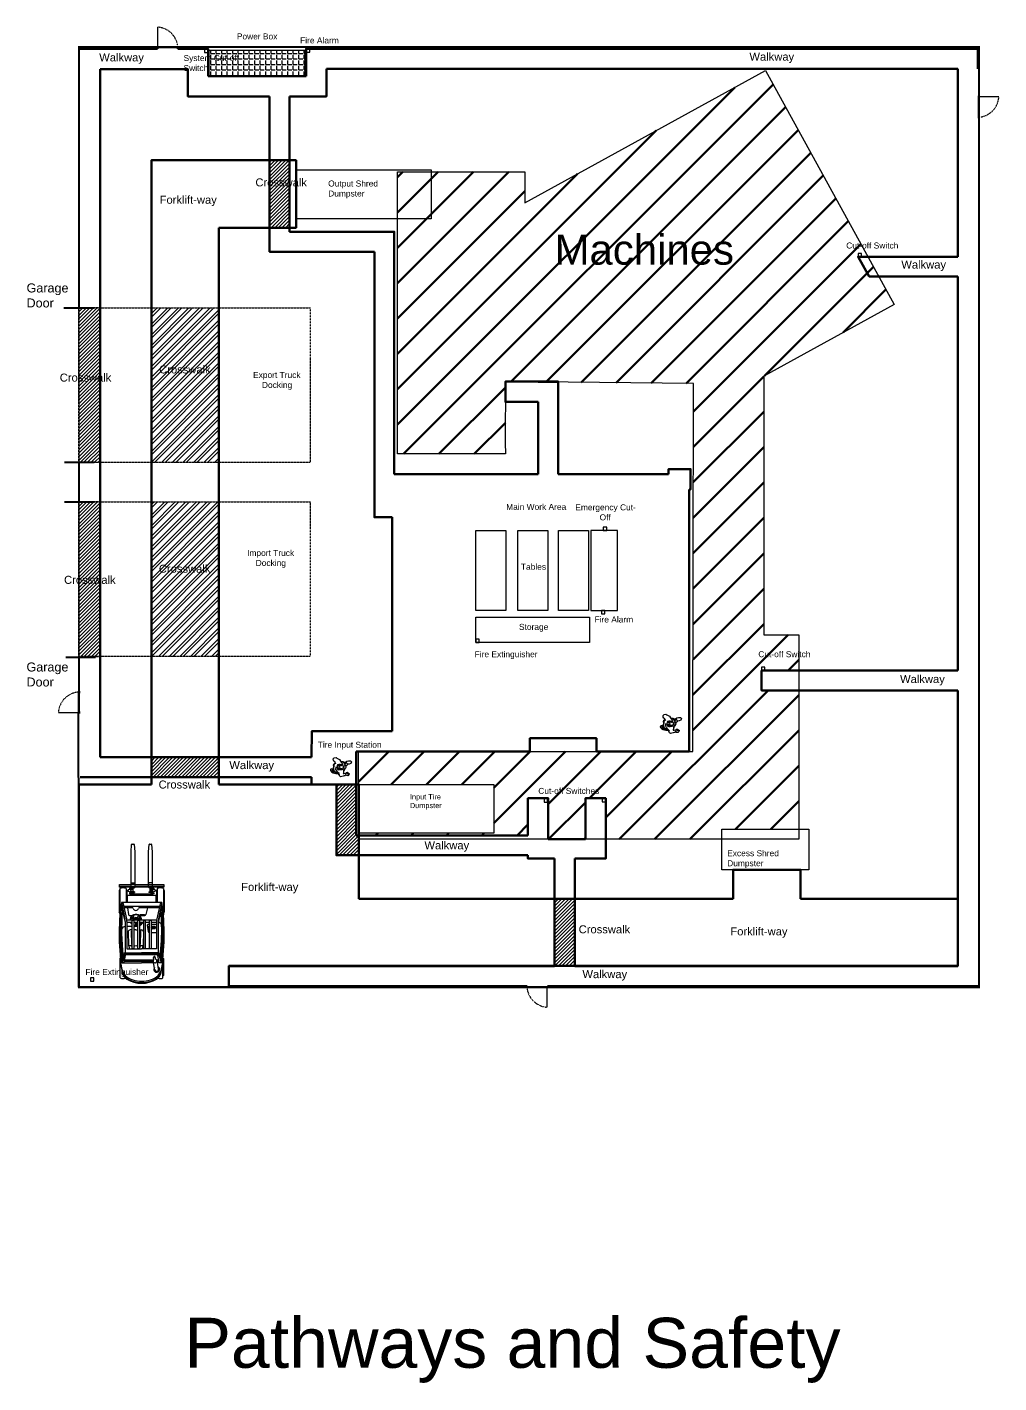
# Model space of a CAD drawing. Header units: millimetres. Extents: x 3191 to 879702, y -27549 to 222194.
# Drawn here: x 509445 to 558031, y -27298 to 40485 of the extents above; entities that cross this region are included whole.
import ezdxf

# ---------------------------------------------------------------- set-up
doc = ezdxf.new("R2010")
doc.units = ezdxf.units.MM
doc.header["$MEASUREMENT"] = 0
doc.linetypes.add('ACAD_ISO03W100', pattern=[30, 12, -18])
for name, color, linetype in [('Dashed', 7, 'ACAD_ISO03W100'), ('Dumpsters', 210, 'Continuous'), ('Forklift-Forkliftway', 30, 'Continuous'), ('Furniture', 44, 'Continuous'), ('Labels', 7, 'Continuous'), ('Safety', 10, 'Continuous'), ('Wires', 170, 'Continuous'), ('Worker-Walkway', 8, 'Continuous')]:
    doc.layers.add(name, color=color, linetype=linetype)
doc.styles.get("Standard").update_dxf_attribs({"font": 'arial.ttf'})

# ---------------------------------------------------------------- blocks, each defined once
blk = doc.blocks.new('R93')
at = {"color": 0, "linetype": 'ByBlock'}
for p, q in [((-386, 935), (-340, 986)), ((-383, 843), (-386, 935)), ((-359, 800), (-383, 843)), ((-304, 703), (-365, 660)), ((-313, 782), (-359, 800)), ((-340, 986), (-246, 996)), ((-316, 675), (-292, 709)), ((-252, 654), (-313, 782)), ((-246, 996), (-209, 962)), ((-209, 962), (-72, 889)), ((-72, 889), (-8, 810)), ((-8, 810), (75, 691)), ((-2, 797), (102, 791)), ((102, 791), (166, 709)), ((133, 767), (175, 743)), ((166, 749), (233, 755)), ((166, 709), (215, 614)), ((175, 743), (246, 660)), ((233, 755), (300, 715)), ((242, 749), (307, 807)), ((300, 715), (337, 663)), ((307, 807), (392, 831)), ((392, 831), (496, 828)), ((496, 828), (554, 776)), ((554, 776), (523, 694)), ((-530, 374), (-536, 325)), ((-536, 325), (-478, 264)), ((-499, 404), (-530, 374)), ((-438, 395), (-499, 404)), ((-478, 264), (-386, 203)), ((-414, 410), (-450, 377)), ((-450, 377), (-450, 310)), ((-450, 310), (-392, 249)), ((-389, 465), (-417, 371)), ((-417, 371), (-392, 322)), ((-392, 322), (-325, 261)), ((-392, 249), (-298, 242)), ((-365, 660), (-389, 602)), ((-389, 602), (-380, 529)), ((-380, 529), (-389, 465)), ((-386, 203), (-252, 172)), ((-362, 425), (-343, 581)), ((-343, 307), (-362, 425)), ((-343, 581), (-316, 675)), ((-276, 246), (-343, 307)), ((-325, 261), (-246, 227)), ((-179, 191), (-276, 246)), ((-252, 172), (-166, 175)), ((-249, 377), (-246, 523)), ((-212, 303), (-249, 377)), ((-151, 230), (-212, 303)), ((-187, 571), (-195, 493)), ((-195, 493), (-182, 416)), ((-161, 612), (-187, 571)), ((-182, 416), (-152, 383)), ((-115, 154), (-179, 191)), ((-128, 623), (-161, 612)), ((-152, 383), (-93, 375)), ((-151, 571), (-119, 582)), ((-117, 559), (-151, 571)), ((-84, 163), (-151, 230)), ((-148, 432), (-109, 444)), ((-129, 422), (-148, 432)), ((-142, 455), (-92, 468)), ((-109, 444), (-142, 455)), ((-133, 592), (-122, 599)), ((-119, 582), (-133, 592)), ((-133, 546), (-117, 559)), ((-104, 550), (-133, 546)), ((-115, 413), (-129, 422)), ((-93, 621), (-128, 623)), ((-122, 599), (-93, 594)), ((-76, 407), (-115, 413)), ((-90, 102), (-115, 154)), ((-61, 556), (-104, 550)), ((-93, 639), (-103, 631)), ((-103, 631), (-93, 621)), ((-93, 375), (-103, 366)), ((-103, 366), (-97, 358)), ((-97, 358), (-35, 371)), ((-53, 629), (-93, 639)), ((-93, 594), (-62, 593)), ((-92, 468), (-63, 463)), ((-57, 41), (-90, 102)), ((-72, 102), (-84, 163)), ((-34, 405), (-76, 407)), ((-63, 463), (-41, 472)), ((-62, 593), (-33, 595)), ((-46, 548), (-61, 556)), ((-20, 8), (-57, 41)), ((-29, 631), (-53, 629)), ((-49, 512), (-41, 533)), ((-37, 489), (-49, 512)), ((-41, 533), (-46, 548)), ((-41, 472), (-37, 489)), ((-35, 371), (32, 373)), ((-4, 408), (-34, 405)), ((-33, 595), (4, 595)), ((18, 625), (-29, 631)), ((62, 11), (-20, 8)), ((20, 413), (-4, 408)), ((4, 595), (21, 589)), ((41, 621), (18, 625)), ((41, 415), (20, 413)), ((21, 589), (41, 591)), ((51, 616), (28, 619)), ((32, 373), (74, 381)), ((35, 379), (51, 389)), ((71, 618), (41, 621)), ((41, 591), (57, 599)), ((53, 409), (41, 415)), ((61, 607), (51, 616)), ((51, 389), (59, 400)), ((59, 400), (53, 409)), ((57, 599), (61, 607)), ((130, 35), (62, 11)), ((112, 596), (71, 618)), ((74, 381), (109, 391)), ((75, 691), (93, 633)), ((83, 598), (98, 580)), ((93, 409), (83, 404)), ((103, 436), (93, 409)), ((98, 580), (107, 560)), ((107, 560), (103, 543)), ((103, 543), (111, 528)), ((113, 455), (103, 436)), ((112, 482), (107, 471)), ((107, 471), (113, 455)), ((109, 391), (121, 410)), ((121, 570), (112, 596)), ((127, 552), (121, 570)), ((121, 410), (128, 440)), ((126, 465), (136, 470)), ((128, 440), (126, 465)), ((127, 540), (127, 552)), ((134, 537), (127, 540)), ((133, 194), (130, 166)), ((130, 166), (178, 178)), ((181, 57), (130, 35)), ((133, 462), (218, 450)), ((142, 239), (133, 194)), ((145, 529), (134, 537)), ((136, 470), (149, 477)), ((136, 371), (148, 300)), ((148, 300), (142, 239)), ((155, 518), (145, 529)), ((149, 477), (156, 486)), ((188, 386), (151, 331)), ((175, 541), (154, 532)), ((156, 503), (155, 518)), ((156, 486), (156, 503)), ((267, 575), (175, 541)), ((178, 178), (242, 185)), ((221, 57), (181, 57)), ((206, 438), (188, 386)), ((215, 614), (215, 566)), ((218, 450), (236, 422)), ((246, 99), (221, 57)), ((298, 61), (232, 82)), ((236, 422), (285, 499)), ((242, 185), (273, 163)), ((273, 163), (246, 99)), ((253, 182), (278, 209)), ((285, 499), (267, 575)), ((331, 608), (276, 572)), ((278, 209), (299, 217)), ((365, 53), (298, 61)), ((299, 217), (328, 223)), ((328, 223), (353, 233)), ((337, 663), (331, 608)), ((349, 199), (333, 188)), ((333, 188), (334, 177)), ((334, 177), (367, 175)), ((429, 657), (343, 645)), ((370, 214), (349, 199)), ((353, 233), (368, 229)), ((407, 88), (364, 79)), ((364, 79), (377, 68)), ((377, 59), (365, 53)), ((367, 175), (428, 167)), ((368, 229), (370, 214)), ((377, 68), (377, 59)), ((436, 147), (402, 138)), ((402, 138), (435, 133)), ((413, 94), (407, 88)), ((434, 115), (408, 107)), ((408, 107), (413, 94)), ((428, 167), (440, 157)), ((523, 694), (429, 657)), ((440, 121), (434, 115)), ((435, 133), (440, 121)), ((440, 157), (436, 147))]:
    blk.add_line(p, q, dxfattribs=at)

msp = doc.modelspace()

# ---------------------------------------------------------------- hatches: boundary and pattern name
at = {"layer": 'Forklift-Forkliftway'}
h = msp.add_hatch(dxfattribs=at)
h.set_pattern_fill('ANSI31', color=256, scale=1000)
h.set_pattern_definition([(45, (377829.45, -2701.81), (-88.38835, 88.38835), [])])
h.paths.add_polyline_path([(536824.40399, -3089.31102), (535808.4548, -3089.31102), (535808.4548, -6449.31101), (536824.40399, -6449.31101)])
h.paths.add_polyline_path([(522562.95422, 33830.1888), (521565.95422, 33830.1888), (521565.95422, 30457.6888), (522562.95422, 30457.6888)])
h.paths.add_polyline_path([(519033.45474, 3978.18881), (515660.95474, 3978.18881), (515660.95474, 2981.18881), (519033.45474, 2981.18881)])
h = msp.add_hatch(dxfattribs=at)
h.set_pattern_fill('ANSI32', color=256, scale=1000)
h.paths.add_polyline_path([(519033.45474, 16753.20347), (515660.95474, 16753.20347), (515660.95474, 9019.38488), (519033.45474, 9019.38488)])
h.paths.add_polyline_path([(519033.45474, 26451.16253), (515660.95474, 26451.16253), (515660.95474, 18717.34394), (519033.45474, 18717.34394)])
h = msp.add_hatch(dxfattribs=at)
h.set_pattern_fill('ANSI31', color=256, scale=1000)
h.set_pattern_definition([(45, (377829.45, -701.81), (-88.38835, 88.38835), [])])
h.paths.add_polyline_path([(525898.03034, 2619.68994), (524906.45507, 2619.68994), (524906.45507, -919.81102), (525903.45507, -919.81102), (526037.24268, -919.82662), (526037.24268, 76.18881), (525903.45507, 76.18881)])
at = {"layer": 'Furniture', "lineweight": 60, "true_color": 0x22346e}
h = msp.add_hatch(dxfattribs=at)
h.set_pattern_fill('ANSI31', color=159, scale=10000)
h.paths.add_polyline_path([(548021.88492, 10101.20968), (546273.63992, 10101.20968), (546273.63992, 23031.93273), (552792.61528, 26619.98819), (546354.75914, 38316.63724), (534335.48446, 31701.20739), (534335.48446, 33255.60238), (527964.71248, 33255.60238), (527964.71248, 19143.9824), (533369.18298, 19143.9824), (533352.59138, 19699.85396), (533359.98928, 22761.35556), (535997.95422, 22761.35556), (535997.95422, 22734.29166), (542762.26672, 22664.89397), (542728.86313, 4269.68834), (542547.95474, 4269.68834), (542547.95474, 4269.68827), (537908.45474, 4269.68827), (534580.95474, 4269.68829), (534580.95474, 4269.68827), (528790.12209, 4269.68857), (528790.12209, 4269.68791), (527688.95479, 4269.68791), (526004.79931, 4269.68834), (526004.79931, 2619.68994), (526037.24268, 2619.68994), (532787.24268, 2619.68994), (532787.24268, 179.68994), (526037.24268, 179.68994), (526037.24268, 76.18881), (534480.95451, 76.18881), (534480.95451, 1930.45177), (535496.9037, 1930.45177), (535496.9037, -117.36183), (537355.45468, -117.36183), (537355.45468, 1930.95182), (538371.40387, 1930.95182), (538371.40387, -117.36183), (544186.85239, -117.36183), (544186.85239, 390.72678), (548021.88492, 390.72678), (548021.88492, 7321.00497), (546164.70353, 7321.00497), (546164.70353, 8318.00497), (548021.88492, 8318.00497)])
at = {"layer": 'Wires', "true_color": 0x5e67af}
h = msp.add_hatch(dxfattribs=at)
h.set_pattern_fill('ANGLE', color=165, scale=1000)
h.set_pattern_definition([(0, (377829.45, -701.8), (0, 275), [200, -75]), (90, (377829.45, -701.8), (-275, 2e-14), [200, -75])])
h.paths.add_polyline_path([(518532.31692, 38045.52388), (523351.30855, 38045.52388), (523351.30855, 39310.62413), (518532.31692, 39310.62413)])
at = {"layer": 'Worker-Walkway'}
h = msp.add_hatch(dxfattribs=at)
h.set_pattern_fill('ANSI31', color=256, scale=1000)
h.paths.add_polyline_path([(513093.95474, 16753.20347), (512030.62653, 16753.20347), (512030.62653, 9019.38488), (513093.95474, 9019.38488)])
h.paths.add_polyline_path([(513093.95474, 26451.16253), (512030.62653, 26451.16253), (512030.62653, 18728.14835), (513093.95474, 18728.14835)])

# ---------------------------------------------------------------- linework, layer by layer
for p, q in [((515966.50555, 40485.35625), (515966.50555, 39485.35625)), ((558030.62653, 36996.71558), (557030.62653, 36996.71558)), ((511008.45474, 6222.31495), (512008.45474, 6222.31495)), ((535445.7189, -8514.64375), (535445.7189, -7514.64375))]:
    msp.add_line(p, q)
at = {"const_width": 100}
for points in [[(515966.50555, 39485.35625), (512030.62653, 39485.35625), (512030.62653, 33485.35625)], [(557030.62653, 36996.71558), (557030.62653, 39485.35625), (516966.50555, 39485.35625)], [(535445.7189, -7514.64375), (557030.62653, -7514.64375), (557030.62653, 35983.22732)], [(512030.62653, 33485.35625), (512030.62653, 26451.16253)], [(511269.95474, 26447.99527), (512783.15544, 26447.99527)], [(512811.50576, 18728.14835), (511298.30506, 18728.14835)], [(512030.62653, 18728.14835), (512030.62653, 16742.39907)], [(511298.30506, 16742.39907), (512811.50576, 16742.39907)], [(512879.15544, 8975.99527), (511365.95474, 8975.99527)], [(512030.62653, 8963.68898), (512030.62653, 7229.66517)], [(512008.45474, 6222.31495), (512030.62653, -7514.64375), (534445.7189, -7514.64375)]]:
    msp.add_lwpolyline(points, dxfattribs=at)
at = {"layer": 'Dashed'}
msp.add_line((512030.62653, 26451.16253), (512030.62653, 9019.38488), dxfattribs=at)
for points in [[(512030.62653, 26451.16253), (523592.88856, 26451.16253), (523592.88856, 18717.34394), (512030.62653, 18717.34394)], [(512030.62653, 18728.14835), (513093.95474, 18728.14835), (513093.95474, 26451.16253), (512030.62653, 26451.16253)], [(512030.62641, 16753.20347), (523592.88844, 16753.20347), (523592.88844, 9019.38488), (512030.62641, 9019.38488)], [(513093.95474, 16753.20347), (512030.62653, 16753.20347), (512030.62653, 9019.38488), (513093.95474, 9019.38488)]]:
    msp.add_lwpolyline(points, close=True, dxfattribs=at)
for centre, start, end in [((515897.23074, 39401.56782), 4.4249521927, 86.3426794921), ((556946.8381, 37065.99038), 274.4249521928, 356.3426794913), ((512092.24316, 6153.04014), 94.4249521928, 176.3426794918), ((535514.99371, -7430.85533), 184.4249521925, 266.3426794921)]:
    msp.add_arc(centre, 1086.00016, start, end, dxfattribs=at)
at = {"layer": 'Dumpsters'}
for points in [[(522892.14087, 33345.65297), (529642.14087, 33345.65297), (529642.14087, 30905.65297), (522892.14087, 30905.65297), (522892.14087, 33345.65297)], [(526037.24268, 2619.68994), (532787.24268, 2619.68994), (532787.24268, 179.68994), (526055.45474, 179.68994), (526055.45474, 2619.68994)], [(544186.85239, 390.72678), (548532.85234, 390.72678), (548532.85234, -1642.27319), (544186.85239, -1642.27319), (544186.85239, 390.72678)]]:
    msp.add_lwpolyline(points, dxfattribs=at)
at = {"layer": 'Forklift-Forkliftway'}
for p, q in [((514639.30256, -750.15622), (514670.958, -388.33287)), ((514697.91157, -363.63448), (514773.95443, -363.63448)), ((514800.90799, -388.33287), (514832.56343, -750.15622)), ((515508.97647, -750.15622), (515540.63192, -388.33287)), ((515567.58548, -363.63448), (515643.62834, -363.63448)), ((515670.5819, -388.33287), (515702.23734, -750.15622)), ((514639.30256, -2473.19001), (514639.30256, -750.15622)), ((514832.56343, -750.15622), (514832.56343, -2473.19001)), ((515508.97647, -2473.19001), (515508.97647, -750.15622)), ((515702.23734, -750.15622), (515702.23734, -2473.19001)), ((514084.64387, -2618.92225), (514045.99169, -2694.67981)), ((514045.99169, -2694.67981), (514045.99169, -3760.84133)), ((514059.51995, -2512.69535), (514059.51995, -2383.21057)), ((514059.51995, -2383.21057), (514639.30256, -2383.21057)), ((516282.01995, -2473.19001), (514059.51995, -2473.19001)), ((516282.01995, -2512.69535), (514059.51995, -2512.69535)), ((514084.64387, -2578.27184), (514084.64387, -3904.17361)), ((514393.86126, -2578.27184), (514393.86126, -3272.8545)), ((514393.86126, -2618.92225), (514432.51343, -2694.67981)), ((514432.51343, -2694.67981), (514432.51343, -3272.8545)), ((514639.30256, -2569.23608), (514561.99821, -2569.23608)), ((514561.99821, -2569.23608), (514561.99821, -2609.82086)), ((514561.99821, -2609.82086), (514604.03245, -2609.82086)), ((514627.22376, -2633.01217), (514627.22376, -2776.02521)), ((514639.30256, -2296.24318), (514832.56343, -2296.24318)), ((514639.30256, -2383.21057), (514639.30256, -2307.26656)), ((514832.56343, -2383.21057), (514639.30256, -2383.21057)), ((514832.56343, -2473.19001), (514639.30256, -2473.19001)), ((514639.30256, -2473.19001), (514832.56343, -2473.19001)), ((514716.60691, -2569.23608), (514639.30256, -2569.23608)), ((514651.38137, -2776.02521), (514651.38137, -2633.01217)), ((514735.933, -2512.69535), (514658.62865, -2512.69535)), ((514658.62865, -2512.69535), (514658.62865, -2553.28013)), ((514658.62865, -2553.28013), (514700.66289, -2553.28013)), ((514674.57267, -2609.82086), (514716.60691, -2609.82086)), ((514716.60691, -2569.23608), (514716.60691, -2609.82086)), ((514723.85419, -2576.47144), (514723.85419, -2719.48448)), ((514813.23734, -2512.69535), (514735.933, -2512.69535)), ((514748.0118, -2719.48448), (514748.0118, -2576.47144)), ((514771.2031, -2553.28013), (514813.23734, -2553.28013)), ((514813.23734, -2512.69535), (514813.23734, -2553.28013)), ((514832.56343, -2296.24318), (514832.56343, -2383.21057)), ((514832.56343, -2383.21057), (515508.97647, -2383.21057)), ((515702.23734, -2296.24318), (515508.97647, -2296.24318)), ((515508.97647, -2296.24318), (515508.97647, -2383.21057)), ((515508.97647, -2383.21057), (515702.23734, -2383.21057)), ((515702.23734, -2473.19001), (515508.97647, -2473.19001)), ((515528.30256, -2512.69535), (515605.60691, -2512.69535)), ((515528.30256, -2512.69535), (515528.30256, -2553.28013)), ((515570.3368, -2553.28013), (515528.30256, -2553.28013)), ((515593.5281, -2719.48448), (515593.5281, -2576.47144)), ((515605.60691, -2512.69535), (515682.91126, -2512.69535)), ((515617.68571, -2576.47144), (515617.68571, -2719.48448)), ((515624.933, -2569.23608), (515702.23734, -2569.23608)), ((515624.933, -2569.23608), (515624.933, -2609.82086)), ((515666.96724, -2609.82086), (515624.933, -2609.82086)), ((515682.91126, -2553.28013), (515640.87702, -2553.28013)), ((515682.91126, -2512.69535), (515682.91126, -2553.28013)), ((515690.15854, -2776.02521), (515690.15854, -2633.01217)), ((515702.23734, -2383.21057), (516282.01995, -2383.21057)), ((515702.23734, -2569.23608), (515779.54169, -2569.23608)), ((515714.31615, -2633.01217), (515714.31615, -2776.02521)), ((515779.54169, -2609.82086), (515737.50745, -2609.82086)), ((515779.54169, -2569.23608), (515779.54169, -2609.82086)), ((515947.67865, -2618.92225), (515909.02647, -2694.67981)), ((515909.02647, -2694.67981), (515909.02647, -3272.8545)), ((515947.67865, -2578.27184), (515947.67865, -3272.8545)), ((516256.89604, -2578.27184), (516256.89604, -3904.17361)), ((516256.89604, -2618.92225), (516295.54821, -2694.67981)), ((516282.01995, -2383.21057), (516282.01995, -2512.69535)), ((516295.54821, -2694.67981), (516295.54821, -3760.84133)), ((516185.38952, -3272.8545), (514156.15039, -3272.8545)), ((514156.15039, -3272.8545), (514336.17851, -4100.98386)), ((514233.45474, -3272.8545), (514413.48286, -4100.98386)), ((515889.70039, -2922.53432), (514451.83952, -2922.53432)), ((514451.83952, -2922.53432), (514451.83952, -3272.8545)), ((514604.03245, -2799.21651), (514561.99821, -2799.21651)), ((514561.99821, -2799.21651), (514561.99821, -2839.8013)), ((514561.99821, -2839.8013), (514716.60691, -2839.8013)), ((514639.30256, -2878.13012), (514639.30256, -2839.8013)), ((514639.30256, -2839.8013), (515702.23734, -2839.8013)), ((515702.23734, -2878.13012), (514639.30256, -2878.13012)), ((514700.66289, -2742.67578), (514658.62865, -2742.67578)), ((514658.62865, -2742.67578), (514658.62865, -2783.26057)), ((514658.62865, -2783.26057), (514813.23734, -2783.26057)), ((514716.60691, -2799.21651), (514674.57267, -2799.21651)), ((514716.60691, -2799.21651), (514716.60691, -2839.8013)), ((514813.23734, -2742.67578), (514771.2031, -2742.67578)), ((514813.23734, -2742.67578), (514813.23734, -2783.26057)), ((515528.30256, -2742.67578), (515570.3368, -2742.67578)), ((515528.30256, -2742.67578), (515528.30256, -2783.26057)), ((515682.91126, -2783.26057), (515528.30256, -2783.26057)), ((515624.933, -2799.21651), (515666.96724, -2799.21651)), ((515624.933, -2799.21651), (515624.933, -2839.8013)), ((515779.54169, -2839.8013), (515624.933, -2839.8013)), ((515640.87702, -2742.67578), (515682.91126, -2742.67578)), ((515682.91126, -2742.67578), (515682.91126, -2783.26057)), ((515702.23734, -2839.8013), (515702.23734, -2878.13012)), ((515737.50745, -2799.21651), (515779.54169, -2799.21651)), ((515779.54169, -2799.21651), (515779.54169, -2839.8013)), ((515889.70039, -3272.8545), (515889.70039, -2922.53432)), ((516108.08517, -3272.8545), (515928.05705, -4100.98386)), ((516185.38952, -3272.8545), (516005.3614, -4100.98386)), ((514084.64387, -3836.59888), (514045.99169, -3760.84133)), ((514171.11847, -3546.8106), (514349.41126, -4277.81102)), ((516061.87061, -3485.44145), (514279.66929, -3485.44145)), ((514705.10897, -3544.89618), (514292.59423, -3544.89618)), ((514469.24026, -3544.89618), (514517.84208, -3883.56192)), ((514565.66732, -3925.01375), (514713.71576, -3925.01375)), ((514822.92471, -4160.17545), (514648.97243, -4043.74615)), ((514850.44758, -4112.50444), (514662.64071, -4020.07199)), ((514820.3299, -4097.68149), (514754.98825, -3934.07899)), ((514911.30972, -4112.50444), (515099.11658, -4020.07199)), ((514938.83259, -4160.17545), (515112.78487, -4043.74615)), ((514941.4274, -4097.68149), (515006.76904, -3934.07899)), ((515048.04153, -3925.01375), (515329.54323, -3925.01375)), ((516048.94567, -3544.89618), (515056.64832, -3544.89618)), ((515092.43396, -3899.14961), (515078.23833, -3925.01375)), ((515309.05991, -3899.14961), (515092.43396, -3899.14961)), ((515329.54323, -3925.01375), (515309.05991, -3899.14961)), ((515459.76693, -3544.89618), (515376.49612, -3888.09092)), ((516170.42143, -3546.8106), (515992.12865, -4277.81102)), ((516256.89604, -3836.59888), (516295.54821, -3760.84133)), ((514349.41126, -4224.14687), (514349.41126, -5804.57189)), ((514590.98734, -4161.8545), (514423.35952, -4161.8545)), ((514426.7156, -4224.14687), (514426.7156, -5591.98493)), ((514615.18888, -4277.81102), (514426.7156, -4277.81102)), ((514697.28082, -4480.01706), (514426.7156, -4480.01706)), ((514620.62862, -4161.8545), (514590.98734, -4161.8545)), ((514697.28082, -4648.79319), (514594.39121, -4648.79319)), ((514647.88903, -4277.81102), (514615.18888, -4277.81102)), ((515141.12867, -4161.8545), (514620.62862, -4161.8545)), ((514646.78416, -4704.44509), (514666.66726, -5380.76366)), ((514697.28082, -4277.81102), (514647.88903, -4277.81102)), ((514697.28082, -4346.3048), (514697.28082, -4200.50667)), ((514697.28082, -4386.19532), (514697.28082, -4346.3048)), ((514697.28082, -5436.43815), (514697.28082, -4386.19532)), ((514774.58517, -4200.50667), (514774.58517, -4399.40822)), ((514987.17213, -4277.81102), (514774.58517, -4277.81102)), ((514774.58517, -4399.40822), (514774.58517, -4431.55556)), ((514774.58517, -4431.55556), (514774.58517, -5441.82861)), ((514966.1736, -4480.01706), (514774.58517, -4480.01706)), ((514880.87865, -4648.79319), (514774.58517, -4648.79319)), ((514857.66266, -4277.81102), (514867.21037, -4421.74535)), ((514880.87865, -4648.79319), (514987.17213, -4648.79319)), ((514904.09464, -4277.81102), (514894.54693, -4421.74535)), ((514987.17213, -4381.68795), (514987.17213, -4200.50667)), ((514987.17213, -4399.40822), (514987.17213, -4381.68795)), ((514987.17213, -4414.20362), (514987.17213, -4399.40822)), ((514987.17213, -4431.55556), (514987.17213, -4414.20362)), ((514987.17213, -4478.87288), (514987.17213, -4431.55556)), ((514987.17213, -5443.06843), (514987.17213, -4478.87288)), ((515064.47647, -4200.50667), (515064.47647, -4331.07626)), ((515113.86826, -4277.81102), (515064.47647, -4277.81102)), ((515064.47647, -4331.07626), (515064.47647, -4346.3048)), ((515064.47647, -4346.3048), (515064.47647, -4371.83708)), ((515064.47647, -4371.83708), (515064.47647, -4386.19532)), ((515064.47647, -4386.19532), (515064.47647, -4453.14822)), ((515064.47647, -4453.14822), (515064.47647, -5440.60661)), ((515064.47647, -4648.79319), (515167.36608, -4648.79319)), ((515114.97314, -4704.44509), (515095.09004, -5380.76366)), ((515146.56842, -4277.81102), (515113.86826, -4277.81102)), ((515211.81592, -4277.81102), (515122.36751, -4400.56844)), ((515170.76995, -4161.8545), (515141.12867, -4161.8545)), ((515277.06343, -4277.81102), (515146.56842, -4277.81102)), ((515918.18039, -4161.8545), (515170.76995, -4161.8545)), ((515277.06343, -5591.98493), (515277.06343, -4200.50667)), ((515354.36778, -4200.50667), (515354.36778, -5591.98493)), ((515566.95474, -4277.81102), (515354.36778, -4277.81102)), ((515452.87016, -4437.488), (515499.13485, -4732.52511)), ((515566.95474, -4381.68795), (515500.60209, -4381.68795)), ((515505.12546, -4495.21413), (515505.12546, -4571.2421)), ((515566.95474, -4475.88804), (515524.45155, -4475.88804)), ((515524.45155, -4590.56819), (515566.95474, -4590.56819)), ((515566.95474, -5591.98493), (515566.95474, -4200.50667)), ((515644.25908, -4200.50667), (515644.25908, -5591.98493)), ((515914.8243, -4277.81102), (515644.25908, -4277.81102)), ((515914.8243, -4381.68795), (515644.25908, -4381.68795)), ((515682.36464, -4475.88804), (515682.54735, -4494.95396)), ((515701.42344, -4475.88804), (515682.36464, -4475.88804)), ((515682.9178, -4572.26961), (515682.9178, -4590.56819)), ((515682.9178, -4590.56819), (515701.49827, -4590.56819)), ((515827.75263, -4475.88804), (515701.42344, -4475.88804)), ((515827.82746, -4590.56819), (515701.49827, -4590.56819)), ((515740.51696, -4523.79153), (515718.10752, -4485.4602)), ((515718.12514, -4581.09323), (515740.45975, -4543.39659)), ((515866.84615, -4523.79153), (515844.43671, -4485.4602)), ((515844.45433, -4581.09323), (515866.78894, -4543.39659)), ((515914.8243, -4224.14687), (515914.8243, -5591.98493)), ((515992.12865, -4224.14687), (515992.12865, -4277.81102)), ((515992.12865, -4277.81102), (515992.12865, -5804.57189)), ((514497.81866, -4748.76758), (514520.85787, -5414.13452)), ((514520.85787, -5414.13452), (514569.46101, -5591.98493)), ((515240.89942, -5414.13452), (515192.29629, -5591.98493)), ((515263.93864, -4748.76758), (515240.89942, -5414.13452)), ((515546.86678, -4773.35549), (515566.95474, -4773.35549)), ((515644.25908, -4773.35549), (515914.8243, -4773.35549)), ((514102.95259, -6051.05974), (514084.64387, -6084.1167)), ((514084.64387, -6084.1167), (514084.64387, -6922.94791)), ((514103.96995, -7051.77932), (514103.96995, -6061.37349)), ((514349.41126, -5804.57189), (514184.56708, -6226.20592)), ((514349.41126, -5804.57189), (514193.47844, -6299.43619)), ((514349.41126, -5748.78313), (514213.75038, -6042.83844)), ((514292.01851, -6299.43619), (514375.95267, -5822.64341)), ((514349.41126, -5804.57189), (515170.76995, -5804.57189)), ((515977.97104, -5892.99028), (514349.41126, -5892.99028)), ((514375.95267, -5822.64341), (515170.76995, -5822.64341)), ((514426.7156, -5591.98493), (515170.76995, -5591.98493)), ((514669.49912, -5455.55691), (514676.73552, -5536.87704)), ((514697.28082, -5440.60661), (514697.28082, -5436.43815)), ((514697.28082, -5591.98493), (514697.28082, -5440.60661)), ((514774.58517, -5591.98493), (514697.28082, -5591.98493)), ((514774.58517, -5441.82861), (514774.58517, -5443.28006)), ((514774.58517, -5443.28006), (514774.58517, -5591.98493)), ((514987.17213, -5443.28006), (514987.17213, -5443.06843)), ((514987.17213, -5591.98493), (514987.17213, -5443.28006)), ((515064.47647, -5591.98493), (514987.17213, -5591.98493)), ((515064.47647, -5440.60661), (515064.47647, -5591.98493)), ((515092.25818, -5455.55691), (515085.02178, -5536.87704)), ((515914.8243, -5591.98493), (515170.76995, -5591.98493)), ((515992.12865, -5804.57189), (515170.76995, -5804.57189)), ((515965.58724, -5822.64341), (515170.76995, -5822.64341)), ((515354.36778, -5591.98493), (515277.06343, -5591.98493)), ((515644.25908, -5591.98493), (515566.95474, -5591.98493)), ((515780.75237, -6145.00387), (515762.57101, -6037.9927)), ((515878.28685, -6125.75639), (515854.4531, -6019.86066)), ((516049.52139, -6299.43619), (515965.58724, -5822.64341)), ((515992.12865, -5748.78313), (516127.78953, -6042.83844)), ((515992.12865, -5804.57189), (516148.06147, -6299.43619)), ((515992.12865, -5804.57189), (516156.97283, -6226.20592)), ((516237.56995, -7051.77932), (516237.56995, -6061.37349)), ((516238.58732, -6051.05974), (516256.89604, -6084.1167)), ((516256.89604, -6084.1167), (516256.89604, -6922.94791)), ((514193.47844, -6299.43619), (515170.76995, -6299.43619)), ((515749.61707, -6226.20592), (514304.9099, -6226.20592)), ((515767.48044, -6167.23379), (514315.2913, -6167.23379)), ((515764.03957, -6299.43619), (515170.76995, -6299.43619)), ((515745.28659, -6204.40755), (515780.75237, -6145.00387)), ((515749.58937, -6226.21139), (515745.28659, -6204.40755)), ((515764.03957, -6299.43619), (515749.58937, -6226.21139)), ((515833.83964, -6653.14036), (515764.03957, -6299.43619)), ((515933.66052, -6167.23379), (515878.28685, -6125.75639)), ((515945.29809, -6226.20592), (515933.66052, -6167.23379)), ((516026.24861, -6167.23379), (515933.66052, -6167.23379)), ((516036.63001, -6226.20592), (515945.29809, -6226.20592)), ((515959.74937, -6299.43619), (515945.29809, -6226.20592)), ((516148.06147, -6299.43619), (515959.74937, -6299.43619)), ((516017.95801, -6594.40203), (515959.74937, -6299.43619)), ((514103.87428, -6957.66901), (514084.64387, -6922.94791)), ((516237.66563, -6957.66901), (516256.89604, -6922.94791))]:
    msp.add_line(p, q, dxfattribs=at)
at = {"layer": 'Forklift-Forkliftway', "lineweight": 60}
for points in [[(519033.45474, 33830.1888), (515660.95474, 33830.1888), (515660.95474, 2623.68898)], [(519033.45474, 30457.6888), (522891.95474, 30457.6888), (522891.95474, 33830.1888), (515660.95474, 33830.1888), (515660.95474, 30457.6888), (515660.95474, 30457.6888)], [(519033.45474, 2619.68898), (519033.45474, 30457.6888)], [(515660.95474, 2623.68898), (512030.62653, 2623.68898), (512030.62653, -7514.64375), (519530.62653, -7514.64375), (519530.62653, -6449.31089)], [(519547.54063, 2619.68898), (519033.45474, 2619.68898)], [(526037.24268, -1089.31102), (526037.24268, 2619.68994), (519530.62653, 2619.68994), (519530.62653, 2619.68994)], [(526037.24268, -1089.31102), (526037.24268, -3089.31102)], [(544742.45492, -3089.31102), (544742.45492, -1644.31102), (548114.95492, -1644.31102), (548114.95492, -3089.31102)], [(519530.6268, -6449.31102), (555973.95474, -6449.31102), (555973.95474, -3089.31102), (548114.95492, -3089.31102)], [(548114.95492, -3089.31102), (555973.95474, -3089.31102), (555973.95474, -6449.31114), (519530.6268, -6449.31089)], [(544742.45492, -3089.31102), (526037.24268, -3089.31102)], [(526037.24268, -3089.31102), (544742.45492, -3089.31102)]]:
    msp.add_lwpolyline(points, dxfattribs=at)
at = {"layer": 'Forklift-Forkliftway'}
for centre, radius in [((514559.58245, -2677.46217), 67.6413), ((515781.95745, -2677.46217), 67.6413), ((515682.9178, -4533.6109), 38.65871), ((515811.56497, -4533.6109), 38.65871)]:
    msp.add_circle(centre, radius, dxfattribs=at)
for centre, radius, start, end in [((514697.91157, -390.691), 27.05652, 90, 175.0000000001), ((514773.95443, -390.691), 27.05652, 4.9999999999, 90), ((515567.58548, -390.691), 27.05652, 90, 175.0000000001), ((515643.62834, -390.691), 27.05652, 4.9999999999, 90), ((514239.25256, -3008.71794), 457.37041, 70.2426012142, 109.7573987858), ((514604.03245, -2633.01217), 23.1913, 0, 90), ((514674.57267, -2633.01217), 23.1913, 90, 180), ((514700.66289, -2576.47144), 23.1913, 0, 90), ((514771.2031, -2576.47144), 23.1913, 90, 180), ((515570.3368, -2576.47144), 23.1913, 0, 90), ((515640.87702, -2576.47144), 23.1913, 90, 180), ((515666.96724, -2633.01217), 23.1913, 0, 90), ((515737.50745, -2633.01217), 23.1913, 90, 180), ((516102.28734, -3008.71794), 457.37041, 70.2426012142, 109.7573987858), ((525944.52907, -4888.1934), 11898.53737, 172.1974624443, 189.1232458502), ((527693.98374, -4619.40797), 13604.63664, 174.3197042252, 187.0935280378), ((514604.03245, -2776.02521), 23.1913, 270, 0), ((514674.57267, -2776.02521), 23.1913, 180, 270), ((514700.66289, -2719.48448), 23.1913, 270, 0), ((514771.2031, -2719.48448), 23.1913, 180, 270), ((515570.3368, -2719.48448), 23.1913, 270, 0), ((515640.87702, -2719.48448), 23.1913, 180, 270), ((515666.96724, -2776.02521), 23.1913, 270, 0), ((515737.50745, -2776.02521), 23.1913, 180, 270), ((504397.01084, -4888.1934), 11898.53737, 350.8767541498, 7.8025375557), ((502647.55616, -4619.40797), 13604.63664, 352.9064719622, 5.6802957748), ((529767.44051, -4523.25271), 15645.74803, 176.4280706429, 185.5621631932), ((514161.73063, -3549.10032), 9.66304, 13.7069610039, 176.4280706429), ((524661.64266, -4628.67304), 10493.57663, 174.9352263671, 187.2804410952), ((514565.66732, -3876.69854), 48.31522, 188.1667403851, 270), ((514880.87865, -4161.8545), 289.8913, 129.296480239, 180), ((514880.87865, -4161.8545), 260.25003, 134.8672913548, 180), ((514880.87865, -4161.8545), 289.8913, 0, 129.296480239), ((514880.87865, -4161.8545), 260.25003, 0, 134.8672913548), ((514705.10897, -3593.21139), 48.31522, 15.3697525792, 90), ((514880.87865, -3544.89618), 133.97395, 195.3697525792, 344.6302474208), ((514880.87865, -4161.8545), 133.58436, 64.2237163192, 115.7762836808), ((515056.64832, -3593.21139), 48.31522, 90, 164.6302474208), ((515329.54323, -3876.69854), 48.31522, 270, 346.3616387091), ((505679.89724, -4628.67304), 10493.57663, 1.2064085157, 5.0647736329), ((500574.0994, -4523.25271), 15645.74803, 354.4378368068, 3.5719293571), ((516179.80928, -3549.10032), 9.66304, 3.5719293571, 166.2930389961), ((514349.41126, -4668.31051), 188.29345, 90, 162.1565641451), ((513769.62865, -4224.14687), 579.78261, 0, 12.264773728), ((513846.933, -4224.14687), 579.78261, 0, 12.264773728), ((514594.39121, -4745.42362), 96.63043, 90, 181.983150345), ((514880.87865, -4161.8545), 289.8913, 203.5781784782, 230.703519761), ((514880.87865, -4161.8545), 260.25003, 206.4590550707, 225.1327086452), ((514735.933, -4200.50667), 38.65217, 90, 180), ((514735.933, -4200.50667), 38.65217, 0, 90), ((514880.87865, -4161.8545), 260.25003, 245.8938580519, 294.1061419481), ((514880.87865, -4161.8545), 289.8913, 248.489811733, 291.510188267), ((514880.87865, -4161.8545), 57.97826, 0, 180), ((514880.87865, -4161.8545), 88.35574, 64.2237163192, 115.7762836808), ((514966.1736, -4286.75619), 193.26087, 270, 276.2377179951), ((515025.8243, -4200.50667), 38.65217, 90, 180), ((515025.8243, -4200.50667), 38.65217, 0, 90), ((514880.87865, -4161.8545), 260.25003, 314.8672913548, 333.5409449293), ((514880.87865, -4161.8545), 289.8913, 309.296480239, 336.4218215218), ((514966.1736, -4286.75619), 193.26087, 300.5742005734, 323.9206737661), ((515167.36608, -4745.42362), 96.63043, 358.016849655, 90), ((515315.7156, -4200.50667), 38.65217, 90, 180), ((515315.7156, -4200.50667), 38.65217, 0, 90), ((515500.60209, -4430.00317), 48.31522, 90, 188.9119627541), ((515546.86678, -4725.04027), 48.31522, 188.9119627541, 270), ((515524.45155, -4495.21413), 19.32609, 90, 180), ((515524.45155, -4571.2421), 19.32609, 180, 270), ((515566.95474, -4533.6109), 38.65871, 90, 270), ((515605.60691, -4200.50667), 38.65217, 90, 180), ((515605.60691, -4200.50667), 38.65217, 0, 90), ((515701.42344, -4495.21413), 19.32609, 30.3116128415, 90), ((515701.49827, -4571.2421), 19.32609, 270, 329.3539928854), ((515723.83288, -4533.54546), 19.32609, 329.3539928854, 30.3116128415), ((515827.75263, -4495.21413), 19.32609, 30.3116128415, 90), ((515827.82746, -4571.2421), 19.32609, 270, 329.3539928854), ((515850.16207, -4533.54546), 19.32609, 329.3539928854, 30.3116128415), ((516494.60691, -4224.14687), 579.78261, 167.735226272, 180), ((516571.91126, -4224.14687), 579.78261, 167.735226272, 180), ((515992.12865, -4466.10447), 188.29345, 18.057564219, 90), ((505679.89724, -4628.67304), 10493.57663, 352.7195589048, 1.2064085157), ((514774.58517, -4324.29218), 1118.98788, 256.8943625912, 266.0386133719), ((514987.17213, -4324.29218), 1118.98788, 273.9613866281, 283.1056374088), ((514204.97608, -6038.79046), 9.66304, 185.5621631932, 335.23400878), ((514774.58517, -4324.29218), 1118.98788, 270, 275.4332917466), ((514987.17213, -4324.29218), 1118.98788, 264.5667082534, 270), ((515808.75275, -6030.14635), 46.84355, 308.0348632799, 189.6425592049), ((516136.56382, -6038.79046), 9.66304, 204.76599122, 354.4378368068), ((515069.4446, -6370.44727), 922.90562, 187.634124179, 217.8189848796), ((514673.55353, -6698.20163), 483.15217, 189.1232458502, 239.0323064842), ((515841.60134, -6196.60296), 96.63043, 184.6326797373, 197.8395445358), ((515841.60134, -6196.60296), 96.63043, 197.8395445358, 17.6939738681), ((515925.89882, -6623.77119), 144.94565, 142.641965652, 59.6846879543), ((515925.89882, -6623.77119), 96.63043, 184.6326797373, 17.6939738681), ((515667.98637, -6698.20163), 483.15217, 300.9676935158, 350.8767541498), ((515272.0953, -6370.44727), 922.90562, 322.1810151204, 352.365875821), ((514238.61659, -6780.10505), 303.21053, 243.636159912, 292.3542254344), ((515170.76995, -5869.63665), 1416.26192, 230.7735083868, 309.2264916132), ((515170.76995, -5869.63665), 1351.8099, 232.1010975507, 270), ((515170.76995, -5869.63665), 1449.45652, 239.0323064842, 300.9676935158), ((515170.76995, -5869.63665), 1351.8099, 270, 307.8989024493), ((516102.92331, -6780.10505), 303.21053, 247.6457745656, 296.363840088)]:
    msp.add_arc(centre, radius, start, end, dxfattribs=at)
at = {"layer": 'Furniture', "color": 159, "true_color": 0x22346e}
msp.add_lwpolyline([(533352.59138, 19699.85396), (533369.18298, 19143.9824), (527964.71248, 19143.9824), (527964.71248, 33255.60238), (534335.48446, 33255.60238), (534335.48446, 31701.20739), (546354.75914, 38316.63724), (552792.61528, 26619.98819), (546273.63992, 23031.93273), (546273.63992, 10101.20968), (548021.88492, 10101.20968), (548021.88492, -117.36183), (526004.79931, -117.36183), (526004.79931, 4269.68834), (542728.86313, 4269.68834), (542762.26672, 22664.89397), (533359.98928, 22761.35556)], close=True, dxfattribs=at)
at = {"layer": 'Furniture'}
for points in [[(531873.95456, 15313.68907), (533373.95456, 15313.68907), (533373.95456, 11313.68907), (531873.95456, 11313.68907)], [(533972.95456, 15313.68903), (535472.95456, 15313.68903), (535472.95456, 11313.68903), (533972.95456, 11313.68903)], [(536007.45474, 15313.68898), (537507.45474, 15313.68898), (537507.45474, 11313.68898), (536007.45474, 11313.68898)], [(531883.45474, 10992.68898), (537562.95474, 10992.68898), (537562.95474, 9725.68898), (531883.45474, 9725.68898)]]:
    msp.add_lwpolyline(points, close=True, dxfattribs=at)
at = {"layer": 'Safety'}
for points in [[(518310.95636, 39214.26975), (518480.15386, 39214.26975), (518480.15386, 39380.40578), (518310.95636, 39380.40578)], [(523405.3648, 39232.19121), (523574.5623, 39232.19121), (523574.5623, 39398.32725), (523405.3648, 39398.32725)], [(550994.45474, 29007.68881), (551163.65224, 29007.68881), (551163.65224, 29173.82485), (550994.45474, 29173.82485)], [(538253.75983, 15313.01596), (538422.95733, 15313.01596), (538422.95733, 15479.152), (538253.75983, 15479.152)], [(538167.57743, 11145.8885), (538336.77493, 11145.8885), (538336.77493, 11312.02454), (538167.57743, 11312.02454)], [(531883.45474, 9725.68898), (532052.65224, 9725.68898), (532052.65224, 9891.82501), (531883.45474, 9891.82501)], [(546164.70353, 8318.00497), (546333.90103, 8318.00497), (546333.90103, 8484.141), (546164.70353, 8484.141)], [(535292.29948, 1742.64653), (535461.49698, 1742.64653), (535461.49698, 1908.78257), (535292.29948, 1908.78257)], [(538188.68936, 1753.08655), (538357.88686, 1753.08655), (538357.88686, 1919.22258), (538188.68936, 1919.22258)], [(512612.45263, -7212.90703), (512781.65013, -7212.90703), (512781.65013, -7046.771), (512612.45263, -7046.771)]]:
    msp.add_lwpolyline(points, close=True, dxfattribs=at)
at = {"layer": 'Wires'}
msp.add_lwpolyline([(518532.31692, 38045.52388), (523351.30855, 38045.52388), (523351.30855, 39310.62413), (518532.31692, 39310.62413)], close=True, dxfattribs=at)
at = {"layer": 'Wires', "lineweight": -3}
msp.add_lwpolyline([(537632.61366, 11312.96125), (538967.03233, 11312.96125), (538967.03233, 15314.7257), (537632.61366, 15314.7257)], close=True, dxfattribs=at)
at = {"layer": 'Worker-Walkway', "lineweight": 60}
msp.add_line((517483.95484, 39395.35629), (516982.45474, 39400.13813), dxfattribs=at)
for points in [[(512096.95474, 39398.35629), (513093.95474, 39398.35629)], [(513093.95474, 39398.35629), (515966.50555, 39398.35629)], [(515966.50555, 39400.13813), (515966.50555, 39485.35625), (516982.45474, 39485.35625), (516982.45474, 39400.13813)], [(515966.50555, 39485.35625), (516982.45474, 39485.35625)], [(517483.95484, 39395.35629), (518499.90403, 39395.35629), (518499.90403, 38036.63817)], [(523390.45474, 38407.68898), (523390.45474, 39404.68898), (556979.45474, 39404.68898), (556979.45474, 38407.68898)], [(555982.95481, 39403.35628), (556979.95481, 39403.35628)], [(523390.45431, 38036.63817), (523390.45474, 39087.85643)], [(517483.95484, 38384.18894), (513093.95474, 38384.18894)], [(513093.95474, 38384.18894), (513093.95474, 3978.18881)], [(516982.45474, 38384.18894), (515966.50555, 38384.18894)], [(516982.45474, 38384.18894), (515966.50555, 38384.18894)], [(518499.90403, 37020.68898), (517483.95484, 37020.68898), (517483.95484, 38384.18894)], [(518499.90403, 38036.63817), (523390.45429, 38036.63817)], [(524405.95474, 38036.63817), (524405.95474, 37020.68898), (522562.95422, 37020.68898)], [(524406.40348, 38407.68898), (524406.40348, 37986.68912), (524405.95474, 37986.68912)], [(555982.95481, 38407.68898), (524406.40348, 38407.68898)], [(555982.95481, 29007.68881), (555982.95481, 38407.68898)], [(521565.95422, 37020.68898), (517593.45474, 37020.68898)], [(522562.95422, 29253.68881), (522562.95422, 29253.6886), (521565.95422, 29253.6886), (521565.95422, 37020.68898)], [(522562.95422, 37020.68898), (522562.95422, 30250.68881)], [(556979.95481, 36999.17651), (557030.62653, 36999.17651), (557030.62653, 35983.22732), (556979.95481, 35983.22732)], [(526806.45422, 29253.68881), (521565.95474, 29253.68881), (521565.95474, 30250.68881)], [(522562.95422, 30250.68881), (527804.20603, 30250.68881), (527804.20603, 29253.68881)], [(526806.45422, 30250.68881), (526806.45422, 30251.18898), (527803.45422, 30251.18898), (527803.45422, 18140.68898)], [(527688.95476, 15979.18898), (526806.45422, 15979.18898), (526806.45422, 29253.68881)], [(527804.20603, 29253.68881), (527803.45422, 29253.68881)], [(555982.95481, 28010.68881), (551547.95474, 28010.68881), (550994.45474, 29007.68881), (555982.95481, 29007.68881)], [(555982.95481, 8318.00497), (555982.95481, 28010.68881)], [(535000.95422, 21745.40637), (533359.98928, 21745.40637), (533359.98928, 22761.35556), (535995.45474, 22761.35556), (535995.45474, 21745.40637)], [(535000.95422, 22758.18888), (535997.95422, 22758.18888), (535997.95422, 18140.68898)], [(535000.95422, 18140.68898), (535000.95422, 21745.40637)], [(541516.45476, 18140.68898), (541516.45476, 18390.63782), (542617.62207, 18390.63782), (542617.62207, 17374.68863), (542547.95474, 17374.68863)], [(527803.45422, 18140.68898), (535000.95422, 18140.68898)], [(535997.95422, 18140.68898), (541516.45476, 18140.68898)], [(542547.95474, 17374.68863), (542547.95474, 4269.68827), (537908.45474, 4269.68827)], [(527688.95476, 5285.6371), (527688.95476, 15979.18898)], [(555982.95481, 7321.00497), (546164.70353, 7321.00497), (546164.70353, 8318.00497), (555982.95481, 8318.00497)], [(512096.95474, 6222.3149), (512030.62653, 6222.3149), (512030.62653, 7238.26409), (512096.95474, 7238.26409)], [(555982.95481, -6458.31102), (555982.95481, 7321.00497)], [(523659.95474, 3978.18881), (523680.20484, 5287.48167), (524900.45452, 5285.63782)], [(524900.45452, 5285.63782), (524900.45452, 5285.63782), (527688.95474, 5285.6371)], [(534580.95474, 4269.68827), (534580.95474, 4935.18898), (537908.45474, 4935.18898), (537908.45474, 4269.68827)], [(525897.4545, 4269.68863), (525897.4545, 2619.68994)], [(527688.95474, 4269.68863), (527688.95474, 4269.68863), (525897.4545, 4269.68863)], [(534580.95474, 4269.68827), (527688.95476, 4269.68863)], [(528790.12209, 4269.68857), (528790.12209, 4269.68791), (527688.95479, 4269.68791)], [(513093.95474, 3978.18881), (523659.95474, 3978.18881)], [(513093.95474, 2981.18881), (512096.95474, 2981.18881)], [(523659.20603, 2981.18881), (512322.45474, 2981.18881)], [(521915.20603, 2982.35608), (523659.95474, 2982.35608)], [(523659.95474, 2982.35608), (523659.95474, 2624.68898), (524906.45507, 2624.68898)], [(525897.4545, 2889.68898), (525903.45507, 76.18881)], [(525903.45507, -919.81102), (524906.45507, -919.81102), (524906.45507, 2624.68898)], [(534480.95451, 76.18881), (534480.95451, 1930.45177), (535496.9037, 1930.45177), (535496.9037, -117.36183)], [(537355.45468, -117.36183), (537355.45468, 1930.95182), (538371.40387, 1930.95182), (538371.40387, -1085.81077), (537355.45468, -1085.81077)], [(525903.45507, 76.18881), (534480.95451, 76.18881)], [(535496.9037, -117.36183), (537355.45468, -117.36183)], [(534480.95451, -920.81119), (525903.45507, -919.81102)], [(535496.9037, -1085.81077), (535496.9037, -1085.81077), (534480.95451, -1085.81077), (534480.95451, -920.81119)], [(535808.4548, -1085.81077), (534742.90354, -1085.81077)], [(535808.4548, -1085.81077), (535808.4548, -3085.81077)], [(538202.90387, -1085.81077), (536824.40399, -1085.81077)], [(536824.40399, -1085.81077), (536824.40399, -3085.81077)], [(535808.4548, -6458.31102), (535808.4548, -3085.81077)], [(536824.40399, -3085.81077), (536824.40399, -6458.31102)], [(534445.71901, -7455.31102), (519530.62653, -7455.31102), (519530.62653, -6458.31102), (525897.4545, -6458.31102)], [(525897.4545, -6458.31102), (535808.4548, -6458.31102)], [(534445.71901, -6458.31102), (535461.6682, -6458.31102)], [(536824.40399, -6458.31102), (555982.95481, -6458.31102)], [(535461.6682, -7455.31102), (535461.6682, -7514.64381), (534445.71901, -7514.64381), (534445.71901, -7455.31102)], [(555959.95469, -7455.31102), (535461.6682, -7455.31102)], [(556979.95481, -7456.31103), (555982.95481, -7456.31103)]]:
    msp.add_lwpolyline(points, dxfattribs=at)

# ---------------------------------------------------------------- block references
at = {"layer": 'Worker-Walkway', "xscale": 0.971056729180354, "yscale": 0.971056729180354, "zscale": 0.971056729180354}
for p in [(541624.18385, 5166.75332), (525127.52384, 3002.68505)]:
    msp.add_blockref('R93', p, dxfattribs=at)

# ---------------------------------------------------------------- texts
at = {"attachment_point": 1}
for s, insert, char_height in [('Power Box', (519931.45474, 40170.68898), 300), ('Fire Alarm', (523094.9653, 39972.11688), 300), ('Walkway', (513050.01364, 39171.18214), 400), ('System Cut-off\\PSwitch', (517266.57382, 39088.67673), 300), ('Walkway', (545558.77441, 39206.4611), 400), ('Crosswalk', (520858.92077, 32922.61419), 400), ('Output Shred\\PDumpster', (524496.95474, 32816.68898), 300), ('Forklift-way', (516072.68941, 32054.74749), 400), ('Cut-off Switch', (550397.53357, 29717.36129), 300), ('Walkway', (553152.48676, 28812.71189), 400), ('Garage\\PDoor', (509415.87736, 27669.68828), 450), ('Crosswalk', (511077.06114, 23163.43875), 400), ('Crosswalk', (516045.55307, 23570.28943), 400), ('Main Work Area', (533396.34355, 16649.68898), 300), ('\\pi-1490.79127;Emergency Cut-\\P\\pi-276.56889;Off', (538343.60819, 16626.20788), 300), ('Crosswalk', (516032.7451, 13608.33717), 400), ('Tables', (534132.45474, 13654.68898), 300), ('Crosswalk', (511292.61918, 13051.11832), 400), ('Fire Alarm', (537813.6398, 11019.45004), 300), ('Storage', (534037.51392, 10649.68898), 300), ('Fire Extinguisher', (531821.36502, 9282.01561), 300), ('Cut-off Switch', (546001.39848, 9284.44261), 300), ('Garage\\PDoor', (509412.95474, 8719.28089), 450), ('Walkway', (553090.90808, 8091.86412), 400), ('Tire Input Station', (523975.95474, 4755.68898), 300), ('Walkway', (519555.7441, 3788.33912), 400), ('Crosswalk', (516017.92083, 2818.24109), 400), ('Cut-off Switches', (535001.81805, 2449.53392), 300), ('Walkway', (529310.41638, -220.87087), 400), ('Excess Shred\\PDumpster', (544445.95474, -666.81102), 300), ('Forklift-way', (520148.51494, -2302.44602), 400), ('Crosswalk', (537021.69435, -4421.59044), 400), ('Forklift-way', (544606.52112, -4524.26525), 400), ('Fire Extinguisher', (512360.4686, -6606.0215), 300), ('Walkway', (537208.96301, -6661.96598), 400)]:
    msp.add_mtext(s, dxfattribs=dict(at, insert=insert, char_height=char_height))
at = {"lineweight": 60, "attachment_point": 1}
for s, insert, char_height in [('Machines', (535817.25295, 30107.76456), 1500), ('\\pi-1170.32742;Export Truck\\P\\pi-726.87585;Docking', (521912.28889, 23243.94056), 300), ('\\pi-1155.59345;Import Truck\\P\\pi-726.87585;Docking', (521599.66902, 14346.61953), 300)]:
    msp.add_mtext(s, dxfattribs=dict(at, insert=insert, char_height=char_height))
at = {"lineweight": 211, "insert": (517307.24237, -24043.41912), "char_height": 2500, "attachment_point": 1}
msp.add_mtext('Pathways and Safety', dxfattribs=at)
at = {"layer": 'Labels', "insert": (528585.2263, 2136.86378), "char_height": 262.077851, "attachment_point": 1}
msp.add_mtext('Input Tire\\PDumpster', dxfattribs=at)

doc.saveas('drawing.dxf')
